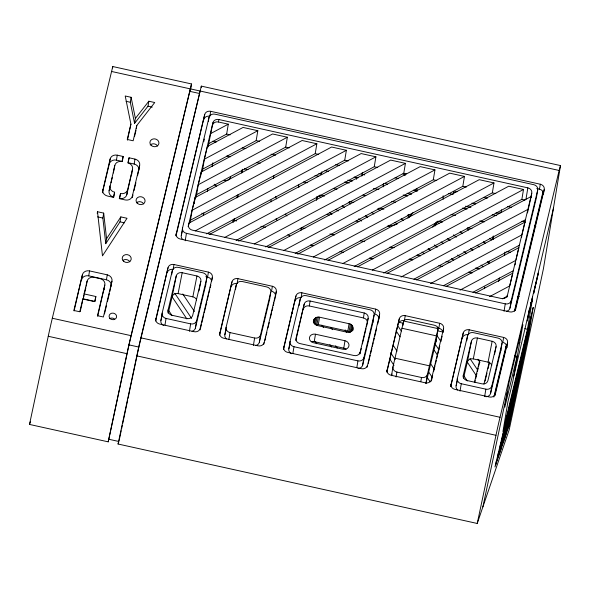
<?xml version="1.0" encoding="UTF-8"?>
<svg xmlns="http://www.w3.org/2000/svg" width="590" height="590" viewBox="0 0 590 590"><rect width="100%" height="100%" fill="white"/><g stroke="black" fill="none" stroke-linecap="round" stroke-linejoin="round"><path stroke-width="0.89" d="M168.084 313.017L168.098 309.927L176.248 275.884A5.045 4.373 9.4 0 1 182.185 272.713L196.949 275.98A5.045 4.373 9.4 0 1 200.851 281.327L198.97 290.899M463.29 377.541L463.305 375.218L471.454 341.175A5.045 4.373 9.4 0 1 477.399 338.011L492.156 341.278A5.045 4.373 9.4 0 1 496.057 346.618L494.523 354.45M313.615 320.355L313.762 322.634L316.277 325.274L347.031 332.229C353.071 334.169 355.453 324.603 349.074 323.718L319.551 317.191C316.498 316.38 313.179 318.755 313.334 322.007M112.624 67.872L112.764 66.537L191.484 83.95L190.592 89.82M190.327 89.54L190.4 88.876L559.143 170.466L560.493 165.569L201.33 86.125L140.87 337.834A23.29 0.708 -77.5 0 0 136.814 355.866L118.059 444.019L477.229 523.463L509.2 429.741L543.427 268.708L560.493 165.569M201.19 87.46L201.33 86.125M402.955 325.37L403.663 321.019A5.045 2.537 11.5 0 1 409.261 319.662L433.864 325.105A5.045 2.537 11.5 0 1 438.104 328.637L435.981 341.676L426.002 383.345M74.104 310.945L82.423 274.719A6.047 5.251 9.4 0 1 89.547 270.921L107.262 274.837A6.047 5.251 9.4 0 1 111.938 281.253L109.836 291.563M81.995 303.953L82.821 299.005L94.629 301.615L95.853 296.512L84.046 293.901L87.099 281.135A6.047 5.251 9.4 0 1 94.23 277.337L100.13 278.642A6.047 5.251 9.4 0 1 104.814 285.051L97.704 316.262M97.225 213.396L97.498 211.744L103.685 213.108L106.576 238.736L105.758 243.685L120.013 221.855L120.832 216.906L127.02 218.27L102.476 255.861L97.498 211.744M95.853 296.512L95.027 301.461L83.22 298.85L84.046 293.901M86.28 286.084L87.099 281.135M102.387 192.089L110.138 158.976A6.047 5.251 9.4 0 1 117.263 155.177L123.17 156.483L122.344 161.431L116.437 160.126A6.047 5.251 9.4 0 0 109.312 163.924L102.395 192.812M81.597 279.667A6.047 5.251 9.4 0 1 88.721 275.869L89.547 270.921M109.312 163.924L110.138 158.976M105.758 243.685L102.867 218.057L103.685 213.108M109.924 185.813A6.047 5.251 9.4 0 0 114.608 192.229L113.782 197.178A6.047 5.251 9.4 0 1 109.106 190.762L114.814 165.392A6.047 5.251 9.4 0 1 121.946 161.586L123.17 156.483M114.814 165.392L113.354 173.003M116.437 160.126L117.263 155.177M130.914 124.143L127.241 139.461L133.148 140.767L136.814 125.449L154.735 102.527L148.835 101.222L148.009 106.171L134.572 123.362L130.302 102.254L131.12 97.306L125.22 95.993L130.914 124.143L127.44 140.155M132.529 169.308L127.639 189.729A6.047 5.251 9.4 0 1 120.515 193.535L119.689 198.483A6.047 5.251 9.4 0 0 126.813 194.678L132.529 169.308A6.047 5.251 9.4 0 0 127.846 162.892L129.07 157.788L134.977 159.094A6.047 5.251 9.4 0 1 139.653 165.502L137.573 175.709M111.119 286.202A6.047 5.251 9.4 0 0 106.436 279.785L107.262 274.837M134.572 123.362L135.39 118.413L131.12 97.306M129.07 157.788L128.251 162.737L134.151 164.042A6.047 5.251 9.4 0 1 138.834 170.451M136.268 128.745L136.814 125.449M126.813 194.678L127.639 189.729M134.151 164.042L134.977 159.094M189.914 92.04L190.194 90.373M155.531 320.385L168.032 267.668A5.045 4.373 9.4 0 1 173.976 264.504L208.418 272.123A5.045 4.373 9.4 0 1 212.319 277.462L211.766 280.766M155.627 320.997L168.032 267.668M163.585 325.437A5.045 4.373 9.4 0 1 160.923 320.518L162.162 313.091L172.346 270.537A5.045 4.373 9.4 0 1 178.291 267.373L202.886 272.816A5.045 4.373 9.4 0 1 206.788 278.156L205.556 285.582L195.364 328.136A5.045 4.373 9.4 0 1 192.023 331.278M175.916 235.277L204.715 114.475A5.045 4.373 9.4 0 1 210.66 111.311L540.307 184.22A5.045 4.373 9.4 0 1 544.209 189.567L543.383 194.516A5.045 4.373 9.4 0 0 539.481 189.169L536.789 188.579M171.661 274.667L172.346 270.537M173.976 264.504L173.15 269.453A5.045 4.373 9.4 0 0 167.213 272.617M164.964 325.038L166.063 318.438A5.045 4.373 9.4 0 1 162.162 313.091M182.878 239.636A5.045 4.373 9.4 0 1 181.307 235.41L182.539 227.983L209.03 117.344A5.045 4.373 9.4 0 1 214.974 114.18L533.795 184.7A5.045 4.373 9.4 0 1 537.697 190.039L536.457 197.466L509.967 308.105A5.045 4.373 9.4 0 1 506.626 311.247M176.004 235.889L204.715 114.475M185.201 240.75L186.44 233.33A5.045 4.373 9.4 0 1 182.539 227.983M188.203 226.471L212.931 122.691A5.045 4.373 9.4 0 1 218.875 119.519L527.851 187.863A5.045 4.373 9.4 0 1 531.752 193.21L531.022 197.628M190.496 220.166L192.141 210.269L195.202 197.503L302.102 140.501L316.86 143.761L315.215 153.658L190.496 220.166L189.884 222.725M194.154 203.801L195.202 197.503M208.344 121.474L209.03 117.344M196.61 194.634L198.255 184.736L201.315 171.97L272.58 133.967L287.345 137.234L285.693 147.131L196.61 194.634L195.998 197.193M210.66 111.311L209.833 116.26A5.045 4.373 9.4 0 0 203.897 119.423M200.563 176.469L201.161 172.87M202.724 169.101L204.369 159.204L207.429 146.438L243.058 127.44L257.823 130.7L256.178 140.604L202.724 169.101L202.112 171.661M208.019 146.976L212.931 122.691M212.518 125.161A5.045 4.373 9.4 0 1 218.462 121.997L218.875 119.519M203.38 215.498L203.823 212.813M207.4 191.33L207.842 188.638M212.326 166.365L212.629 164.573M189.427 331.3L190.659 323.881A5.045 4.373 9.4 0 0 196.595 320.709L206.788 278.156M208.838 143.569L226.656 134.07L228.301 124.173L218.462 121.997M195.364 328.136L196.595 320.709M211.589 281.275A5.045 4.373 9.4 0 0 207.592 277.071L208.418 272.123M232.903 222.024L233.345 219.34M236.922 197.856L237.364 195.172M233.537 222.113L234.252 218.551M237.829 197.067L238.279 194.383M241.848 172.892L242.446 169.315M219.495 334.53L231.995 281.821A5.045 4.373 9.4 0 1 237.94 278.65L272.374 286.268A5.045 4.373 9.4 0 1 276.275 291.615L275.456 296.564A5.045 4.373 9.4 0 0 271.555 291.217L272.374 286.268M219.591 335.142L231.995 281.821M226.464 338.896A5.045 4.373 9.4 0 1 224.886 334.663L226.118 327.244L236.31 284.69A5.045 4.373 9.4 0 1 242.247 281.519L266.85 286.961A5.045 4.373 9.4 0 1 270.751 292.308L269.519 299.727L259.327 342.281A5.045 4.373 9.4 0 1 255.986 345.423M235.484 289.638L236.31 284.69M237.94 278.65L237.114 283.598A5.045 4.373 9.4 0 0 231.177 286.769M228.92 339.184L230.019 332.583A5.045 4.373 9.4 0 1 226.118 327.244M253.39 345.452L254.622 338.026A5.045 4.373 9.4 0 0 260.559 334.862L270.751 292.308M259.327 342.281L260.559 334.862M263.774 344.324L276.275 291.615M300.907 230.277L301.343 227.659L304.912 228.448M283.458 348.683L295.959 295.966A5.045 4.373 9.4 0 1 301.896 292.795L375.697 309.123A5.045 4.373 9.4 0 1 379.599 314.463L378.78 319.411A5.045 4.373 9.4 0 0 374.879 314.072L375.697 309.123M292.08 313.681L292.898 308.732M283.547 349.31L295.959 295.966M291.512 353.727A5.045 4.373 9.4 0 1 288.849 348.808L290.081 341.389L300.273 298.835A5.045 4.373 9.4 0 1 306.21 295.664L370.173 309.816A5.045 4.373 9.4 0 1 374.075 315.156L372.836 322.582L362.651 365.136A5.045 4.373 9.4 0 1 358.019 368.44M316.417 199.936L317.022 196.315M299.174 305.436L299.447 303.784M299.72 302.132L300.273 298.835M301.896 292.795L301.077 297.744A5.045 4.373 9.4 0 0 295.133 300.915M292.883 353.329L293.982 346.728A5.045 4.373 9.4 0 1 290.081 341.389M295.841 340.482L304.175 304.175A5.045 4.373 9.4 0 1 310.111 301.011L364.229 312.98A5.045 4.373 9.4 0 1 368.131 318.327L367.445 322.45M303.349 309.123A5.045 4.373 9.4 0 1 309.285 305.959L310.111 301.011M313.629 321.771L314.042 319.293M313.954 323.327L314.78 318.379M314.677 324.264L315.775 317.671M316.955 317.214L315.716 324.64L318.32 324.611L347.834 331.145L350.158 332.259L351.397 324.832M317.007 324.478L318.246 317.051M311.645 341.662A5.045 4.373 9.4 0 1 314.241 341.632L315.473 334.213L344.995 340.74A5.045 4.373 9.4 0 1 348.897 346.087A5.045 4.373 9.4 0 1 342.96 349.251L313.438 342.724A5.045 4.373 9.4 0 1 309.536 337.377A5.045 4.373 9.4 0 1 315.473 334.213M206.574 233.869L344.737 160.192L346.382 150.295L331.624 147.028L189.088 223.035L188.269 226.442M318.32 324.611L319.551 317.191M361.81 176.115L362.312 173.106A5.045 2.5 13.5 0 0 362.253 172.428M362.245 175.392L362.533 173.622M346.087 349.28A5.045 4.373 9.4 0 0 343.764 348.166L344.995 340.74M236.096 240.395L374.259 166.719L375.904 156.822L361.146 153.555L209.162 234.599M347.834 331.145L349.074 323.718M349.074 331.573L350.312 324.146M351.293 331.506L352.252 325.739M352.134 330.916L352.82 326.794M352.658 330.4L353.071 327.922M352.695 330.717L352.975 329.065M383.67 186.809A5.045 2.5 13.5 0 1 383.22 185.43L383.507 183.66M367.408 322.133A5.045 4.373 9.4 0 0 363.411 317.929L364.229 312.98M356.847 367.474L357.946 360.881A5.045 4.373 9.4 0 0 363.882 357.71L374.075 315.156M359.708 354.015L368.131 318.327M362.651 365.136L363.882 357.71M367.105 367.179L379.599 314.463M265.618 246.922L403.781 173.246L405.426 163.349L390.661 160.089L238.685 241.133M386.782 371.53L399.283 318.821A5.045 4.373 9.4 0 1 405.227 315.65L439.668 323.268A5.045 4.373 9.4 0 1 443.569 328.615L443.016 331.912M386.878 372.143L399.283 318.821M425.943 383.33L427.44 374.333L438.104 328.637L403.663 321.019L392.999 366.715L391.502 375.712L391.989 373.957M405.227 315.65L404.401 320.599A5.045 4.373 9.4 0 0 398.464 323.77M396.074 377.01L396.9 372.061A5.045 4.373 9.4 0 1 392.999 366.715M295.14 253.457L433.296 179.78L434.948 169.883L420.183 166.616L268.207 247.66M420.81 381.627L421.496 377.504A5.045 4.373 9.4 0 0 427.44 374.333M442.839 332.421A5.045 4.373 9.4 0 0 438.842 328.217L439.668 323.268M324.655 259.983L462.818 186.307L464.463 176.41L449.705 173.143L297.729 254.187M450.605 386.502L463.239 332.967A5.045 4.373 9.4 0 1 469.183 329.795L503.624 337.414A5.045 4.373 9.4 0 1 507.525 342.761L506.84 346.883M450.834 386.288L463.239 332.967M457.707 390.042A5.045 4.373 9.4 0 1 456.129 385.808L457.368 378.389L467.553 335.835A5.045 4.373 9.4 0 1 473.497 332.664L498.093 338.107A5.045 4.373 9.4 0 1 501.994 343.454L500.763 350.873L490.57 393.427A5.045 4.373 9.4 0 1 485.939 396.731M466.734 340.784L467.553 335.835M469.183 329.795L468.357 334.744A5.045 4.373 9.4 0 0 462.42 337.915M354.177 266.51L492.34 192.834L493.985 182.937L479.228 179.677L328.062 260.286M460.03 391.155L461.269 383.729A5.045 4.373 9.4 0 1 457.368 378.389M488.668 263.745L489.11 261.06M492.687 239.577L493.137 236.892M501.596 209.782L501.301 211.544A5.045 2.5 13.5 0 1 495.969 212.931M504.384 255.632L504.988 252.033M484.633 396.598L485.865 389.171A5.045 4.373 9.4 0 0 491.809 386.007L501.994 343.454M383.699 273.045L521.862 199.368L523.507 189.471L508.75 186.204L357.584 266.813M504.03 311.269L505.261 303.85L506.567 303.983A5.045 4.373 9.4 0 0 511.198 300.679L537.697 190.039M490.57 393.427L491.809 386.007M507.009 297.102L531.752 193.21M515.107 264.866L515.409 263.066M525.941 199.354L527.851 187.863M503.624 337.414L502.798 342.362A5.045 4.373 9.4 0 1 506.795 346.573M495.017 395.477L507.525 342.761M521.523 237.534L521.818 235.734M509.967 308.105L511.198 300.679M527.482 212.902L531.14 196.536L387.092 273.354M515.402 310.37L544.209 189.567M539.481 189.169L540.307 184.22M495.836 464.441L496.411 460.945M497.119 460.665L498.579 451.918M498.41 456.881L500.74 442.891M499.7 453.105L502.901 433.864M500.991 449.329L505.062 424.837M514.443 356.522L516.906 357.061L504.811 407.174L509.037 382.438L522.917 324.766L512.998 380.572L507.901 401.849L502.96 431.541L527.416 329.412L532.357 299.72L531.848 301.844L530.358 302.832M502.274 445.553L507.223 415.81M503.565 441.77L509.384 406.783M504.856 437.994L511.545 397.756M506.139 434.218L513.706 388.729M507.43 430.442L515.867 379.702M508.72 426.659L518.027 370.675M511.176 415.884L520.196 361.648M529.112 309.861L527.261 320.997L532.6 296.8L531.848 301.844M514.207 401.606L522.356 352.621M517.238 387.335L524.517 343.594M520.277 373.057L526.678 334.567M523.308 358.779L528.839 325.54M526.346 344.501L531 316.513M168.29 312.892L172.155 296.763L176.248 275.884M172.155 296.763A5.045 4.373 9.4 0 1 178.091 293.599L182.185 272.713M196.603 299.934A5.045 4.373 9.4 0 0 192.856 296.866L196.949 275.98M463.497 378.19L467.361 362.061L471.454 341.175M467.361 362.061A5.045 4.373 9.4 0 1 473.298 358.897L477.399 338.011M491.809 365.232A5.045 4.373 9.4 0 0 488.063 362.157L492.156 341.278M112.764 66.537L52.311 318.246A23.29 0.708 -77.5 0 0 48.247 336.278L29.5 424.431L108.221 441.844L129.004 344.885L190.4 88.876M119.114 440.597L121.201 430.707M121.577 428.908L122.337 425.309M122.713 423.509L127.647 400.123M128.03 398.324L138.842 347.06L199.56 93.5L189.722 91.325M108.221 441.844L126.968 353.69A23.29 0.708 -77.5 0 1 131.032 335.658L191.484 83.95M477.229 523.463L495.976 435.302A23.29 0.708 -77.5 0 1 500.04 417.277L559.143 170.466M482.878 506.899L507.267 392.151M82.423 274.719L73.861 310.465L79.768 311.771L82.821 299.005M80.166 311.616L81.796 304.809M83.22 298.85L84.038 295.443M84.444 293.746L85.867 287.787M109.106 190.762L109.954 187.207M111.016 182.767L112.292 177.442M114.608 192.229L113.383 197.333L107.483 196.028A6.047 5.251 9.4 0 1 102.8 189.611M120.515 193.535L119.291 198.638L125.191 199.944A6.047 5.251 9.4 0 0 132.322 196.145L139.653 165.502M134.564 136.349L135.995 130.397M104.814 285.051L97.475 315.694L103.383 317L111.938 281.253M104.482 313.902L106.407 305.863M107.483 301.394L109.408 293.348M132.337 197.591L132.964 194.966M134.011 190.585L135.899 182.708M160.923 320.518L162.619 313.423M181.307 235.41L182.583 230.056M203.734 141.725L204.376 139.048M212.009 166.321L212.857 162.774M200.851 281.327L192.701 315.37A5.045 4.373 9.4 0 1 186.757 318.534L172 315.267A5.045 4.373 9.4 0 1 168.098 309.927M212.319 277.462L200.091 328.527A5.045 4.373 9.4 0 1 194.147 331.698L159.706 324.08A5.045 4.373 9.4 0 1 155.804 318.733M200.121 329.891L201.411 324.522M201.839 322.73L203.771 314.662M204.199 312.87L206.773 302.124M207.201 300.332L208.491 294.956M208.919 293.164L209.775 289.579M210.21 287.787L210.851 285.103M241.531 172.848L242.379 169.3M224.886 334.663L226.162 329.345M264.947 340.459L265.802 336.875M266.23 335.083L266.872 332.399M267.949 327.915L269.232 322.538M270.308 318.062L271.592 312.685M272.019 310.893L272.882 307.309M273.31 305.517L273.952 302.832M274.38 301.04L275.242 297.456M321.919 171.749L321.307 174.301A5.045 2.5 13.5 0 1 318.902 173.423M316.513 200.135L317.376 196.551M288.849 348.808L289.911 344.376M304.175 304.175L296.018 338.218A5.045 4.373 9.4 0 0 299.919 343.564L354.044 355.534A5.045 4.373 9.4 0 0 359.981 352.37M356.353 179.36L356.766 177.664A5.045 2.5 13.5 0 0 358.049 177.856M383.22 185.43L383.625 183.726M360.018 353.735L361.301 348.358M362.378 343.882L364.31 335.813M364.738 334.021L366.021 328.652M366.449 326.86L367.312 323.276M368.271 363.315L370.195 355.246M370.631 353.454L371.914 348.085M372.342 346.293L373.205 342.709M373.632 340.917L374.274 338.225M374.702 336.433L376.634 328.372M377.703 323.895L378.566 320.311M453.334 193.623L453.74 191.927M443.569 328.615L431.342 379.68A5.045 4.373 9.4 0 1 425.397 382.844L390.956 375.225A5.045 4.373 9.4 0 1 387.055 369.886M431.371 381.044L432.662 375.668M433.731 371.191L435.022 365.815M435.45 364.023L436.305 360.438M436.733 358.646L437.382 355.962M437.81 354.17L439.742 346.101M440.811 341.625L442.102 336.248M456.129 385.808L457.619 379.606M474.419 382.423L479.766 360.106M498.572 281.555L499.428 277.986M474.788 382.386L475.223 380.594M475.651 378.802L476.934 373.433M477.362 371.641L478.225 368.057M478.652 366.265L479.294 363.58M483.984 384.09L489.294 361.928M485.069 381.066L486.986 373.087M488.041 368.654L489.317 363.329M516.058 259.512L518.912 247.601L446.128 286.416M496.057 346.618L487.908 380.661A5.045 4.373 9.4 0 1 481.964 383.832L467.206 380.565A5.045 4.373 9.4 0 1 463.305 375.218M493.845 397.055L506.486 344.28M514.406 311.188L543.11 191.33M494.523 395.743L506.736 344.759M514.871 310.768L543.361 191.802M553.567 207.732L513.816 376.007M199.811 92.483L200.239 91.221M29.5 424.431L30.392 421.813M118.059 444.019L118.922 441.497L109.084 439.321M106.576 238.736L120.832 216.906M135.39 118.413L148.835 101.222M210.482 133.672L228.301 124.173M204.369 159.204L257.823 130.7M198.255 184.736L287.345 137.234M192.141 210.269L316.86 143.761M195.216 230.904L346.382 150.295M224.738 237.431L375.904 156.822M254.261 243.965L405.426 163.349M283.783 250.492L434.948 169.883M313.297 257.019L464.463 176.41M342.82 263.553L493.985 182.937M372.342 270.08L523.507 189.471M401.038 277.049L528.087 209.303M413.959 279.181L525.631 219.628M416.606 279.881L525.026 222.069L521.973 234.835L430.56 283.576M443.474 285.715L519.517 245.16M460.075 290.11L515.859 260.367M472.981 292.249L513.403 270.692M475.643 292.942L512.799 273.133L509.745 285.899L489.589 296.645M502.451 298.806L507.289 296.224M517.57 297.087L519.348 296.623M394.201 247.689L389.761 247.217M111.414 71.434L190.135 88.847M126.083 101.318L130.302 102.254M148.009 106.171L152.227 107.1M226.656 134.07L230.13 134.837M256.178 140.604L259.652 141.371M285.693 147.131L289.166 147.898M315.215 153.658L318.689 154.425M344.737 160.192L348.211 160.959M374.259 166.719L377.733 167.486M403.781 173.246L406.385 173.821M433.296 179.78L436.77 180.547M462.818 186.307L466.292 187.074M492.34 192.834L495.814 193.608M521.862 199.368L525.012 200.062M335.725 164.662L339.257 165.443M395.079 177.789L398.611 178.571M483.712 197.392L487.288 198.188M212.555 141.268L216.154 142.065M242.247 147.832L245.846 148.628M271.039 154.204L275.537 155.2M362.105 174.345L364.76 174.935M448.304 193.409L453.127 194.479M507.695 206.544L511.272 207.341M324.972 170.628L328.505 171.41M354.118 177.074L356.766 177.664M413.472 190.201L416.12 190.791M471.941 203.137L475.518 203.926M347.798 180.157L352.215 181.137M407.152 193.284L411.569 194.265M465.554 206.205L470.923 207.392M226.87 155.974L230.469 156.77M256.554 162.545L260.153 163.341M315.016 175.473L318.615 176.27M344.7 182.037L349.199 183.033M373.485 188.409L378.883 189.596M403.169 194.973L407.668 195.969M462.538 208.1L467.029 209.096M492.215 214.672L496.714 215.66M521.899 221.235L525.498 222.032M244.393 168.814L247.984 169.61M303.695 181.934L307.287 182.723M333.343 188.49L336.942 189.287M362.998 195.047L365.689 195.644M391.745 201.404L395.344 202.2M451.055 214.524L455.546 215.52M479.803 220.881L484.294 221.877M319.928 195.083L324.515 196.094M349.45 201.61L353.786 202.569M378.964 208.137L383.854 209.221M408.132 214.59L411.724 215.387M437.802 221.154L442.353 222.157M467.472 227.718L471.971 228.706M506.854 251.51L510.298 252.277M326.572 214.421L329.257 215.011M356.094 220.948L358.772 221.545M329.921 233.979L334.39 234.968M360.291 240.698L364.753 241.686M417.078 255.05L420.552 255.817M446.018 261.451L450.067 262.344M475.688 268.015L479.589 268.878M201.736 213.219L203.535 213.617M233.957 220.343L236.656 220.94M260.913 226.302L265.404 227.298M409.172 259.099L412.764 259.895M438.82 265.655L442.419 266.451M468.475 272.211L472.066 273.008M310.48 245.071L313.165 245.669M339.958 251.591L343.528 252.38M369.429 258.11L373.005 258.899M186.44 233.33L505.261 303.85M97.564 216.884L102.867 218.057M120.013 221.855L124.431 222.828M518.33 342.392L519.967 342.753M205.829 276.681L207.592 277.071M437.079 327.826L438.842 328.217M398.493 322.184L402.97 323.173M437.861 330.894L443.223 332.082M505.689 346.891L507.43 347.274M309.285 305.959L363.411 317.929M401.901 328.239L436.334 335.858M514.65 355.667L517.106 356.213M178.091 293.599L192.856 296.866M473.298 358.897L488.063 362.157M88.721 275.869L106.436 279.785M395.035 358.204L429.476 365.822M314.241 341.632L343.764 348.166M166.063 318.438L190.659 323.881M230.019 332.583L254.622 338.026M293.982 346.728L357.946 360.881M461.269 383.729L485.865 389.171M396.9 372.061L421.496 377.504M52.311 318.246L131.032 335.658M140.87 337.834L500.04 417.277M129.004 344.885L138.842 347.06M48.247 336.278L126.968 353.69M136.814 355.866L495.976 435.302M524.857 328.519L527.416 329.412M489.648 238.294L491.787 239.982M467.059 228.839L468.482 229.967M483.431 241.775L485.57 243.464M460.134 231.759L462.265 233.448M477.214 245.263L479.353 246.952M436.843 221.759L439.012 223.47M453.437 234.872L456.321 237.151M470.754 248.552L472.915 250.263M487.34 261.665L489.508 263.376M447.264 238.39L450.141 240.668M463.814 251.465L466.69 253.744M481.079 265.109L483.24 266.82M407.321 215.232L409.482 216.936M441.136 241.952L443.297 243.655M457.685 255.028L459.846 256.731M401.193 218.787L403.353 220.49M434.292 244.939L437.168 247.21M451.557 258.582L453.717 260.286M377.799 208.698L379.96 210.409M395.071 222.342L397.225 224.053M428.163 248.493L430.324 250.204M371.678 212.26L373.831 213.964M388.22 225.336L389.658 226.471M422.034 252.055L424.195 253.759M348.284 202.171L350.438 203.875M365.549 215.815L367.703 217.518M342.156 205.726L344.309 207.437M358.705 218.802L361.582 221.08M318.762 195.644L320.916 197.348M336.027 209.288L338.188 210.991M329.795 212.761L331.956 214.465M477.952 359.251L479.995 362.304M470.009 358.58L477.657 370.019M466.764 361.331L476.447 375.815M436.711 335.186L440.789 341.286M463.725 375.601L467.295 380.941M434.882 343.66L438.96 349.759M434.181 350.224L437.242 354.797M430.641 363.735L434.211 369.075M397.712 325.687L401.281 331.027M428.812 372.209L432.382 377.548M395.993 330.725L400.072 336.831M427.094 377.246L430.154 381.826M393.471 345.769L397.041 351.102M390.624 352.717L395.212 359.583M389.924 359.281L394.002 365.38M345.113 329.869L346.64 332.155M330.865 327.369L332.391 329.655M321.897 325.171L323.431 327.457M335.666 345.762L337.192 348.048M316.1 324.102L317.118 325.628M329.869 344.693L331.396 346.986M315.104 341.433L316.638 343.719M182.745 293.96L194.471 311.498M174.802 293.282L191.625 318.453M172.066 296.792L186.853 318.91M168.519 310.31L172.088 315.65M453.334 193.24A5.045 2.5 13.5 0 1 457.375 191.654M451.011 384.031A5.045 4.373 9.4 0 0 454.912 389.371L489.353 396.989A5.045 4.373 9.4 0 0 495.298 393.825M367.378 365.527A5.045 4.373 9.4 0 1 361.434 368.698L287.632 352.37A5.045 4.373 9.4 0 1 283.731 347.031M219.768 332.885A5.045 4.373 9.4 0 0 223.669 338.225L258.11 345.843A5.045 4.373 9.4 0 0 264.047 342.679M150.221 144.97A4.536 3.938 9.4 0 1 157.589 146.025M136.364 202.842A4.536 3.938 9.4 0 1 143.724 203.897M123.074 260.271A4.536 3.938 9.4 0 1 129.866 261.776M109.681 318.681A3.783 3.282 9.4 0 1 114.534 318.998M131.821 172.892A6.047 5.251 9.4 0 1 131.71 174.257M104.106 288.635A6.047 5.251 9.4 0 1 103.988 290M176.189 233.625A5.045 4.373 9.4 0 0 180.09 238.972L509.738 311.881A5.045 4.373 9.4 0 0 515.675 308.718M435.833 339.405A5.045 4.373 9.4 0 1 435.981 341.676M500.608 348.602A5.045 4.373 9.4 0 1 500.763 350.873M205.652 284.439A5.045 4.373 9.4 0 1 205.556 285.582M372.688 320.311A5.045 4.373 9.4 0 1 372.836 322.582M269.365 297.456A5.045 4.373 9.4 0 1 269.519 299.727M536.553 196.322A5.045 4.373 9.4 0 1 536.457 197.466M507.297 295.339A5.045 4.373 9.4 0 1 501.36 298.503L192.377 230.159A5.045 4.373 9.4 0 1 188.476 224.82M484.523 288.724A15.126 13.12 9.4 0 1 484.796 287.028M493.233 239.378A15.126 13.12 9.4 0 1 493.262 235.941M216.486 186.123A15.126 13.12 9.4 0 1 214.141 184.198M230.697 176.985A5.546 4.808 9.4 0 1 224.163 180.474M534.643 225.255A10.082 8.747 9.4 0 1 535.845 226.413M387.483 184.368A5.045 2.5 13.5 0 1 385.388 183.239M289.83 236.089A60.497 52.473 9.4 0 1 287.957 234.4M276.953 220.203A60.497 52.473 9.4 0 1 276.12 218.61M271.186 201.802A60.497 52.473 9.4 0 1 271.039 200.084M286.932 215.977A60.497 52.473 9.4 0 1 285.317 214.096M276.459 198.859A60.497 52.473 9.4 0 1 275.596 196.352M273.568 178.35A60.497 52.473 9.4 0 1 273.863 175.791M403.014 173.873A35.289 30.614 9.4 0 1 405.197 175.451M415.884 189.692A35.289 30.614 9.4 0 1 416.415 191.256M412.985 212.643A35.289 30.614 9.4 0 1 407.904 218.13M396.532 224.377A35.289 30.614 9.4 0 1 387.674 226.14M416.828 188.778A35.289 30.614 9.4 0 1 417.454 191.153M298.857 187.399A35.289 30.614 9.4 0 1 298.592 184.987M436.32 222.091A60.497 52.473 9.4 0 1 432.772 227.12M443.149 195.777A60.497 52.473 9.4 0 1 443.178 199.221M437.618 221.538A60.497 52.473 9.4 0 1 434.963 226.044M533.758 292.706L533.692 293.377L538.375 273.074L533.758 292.706M533.161 307.486L529.378 330.23L509.148 425.405L494.973 466.963L533.161 307.486M110.345 318.755A3.783 3.282 9.4 0 0 116.54 317.221A3.783 3.282 9.4 0 0 111.665 313.231A3.783 3.282 9.4 0 0 110.345 318.755M123.701 261.355A4.536 3.938 9.4 0 0 131.135 259.512A4.536 3.938 9.4 0 0 125.287 254.725A4.536 3.938 9.4 0 0 123.701 261.355M137.559 203.484A4.536 3.938 9.4 0 0 144.993 201.632A4.536 3.938 9.4 0 0 139.144 196.846A4.536 3.938 9.4 0 0 137.559 203.484M151.416 145.612A4.536 3.938 9.4 0 0 158.85 143.761A4.536 3.938 9.4 0 0 153.002 138.975A4.536 3.938 9.4 0 0 151.416 145.612"/></g></svg>
